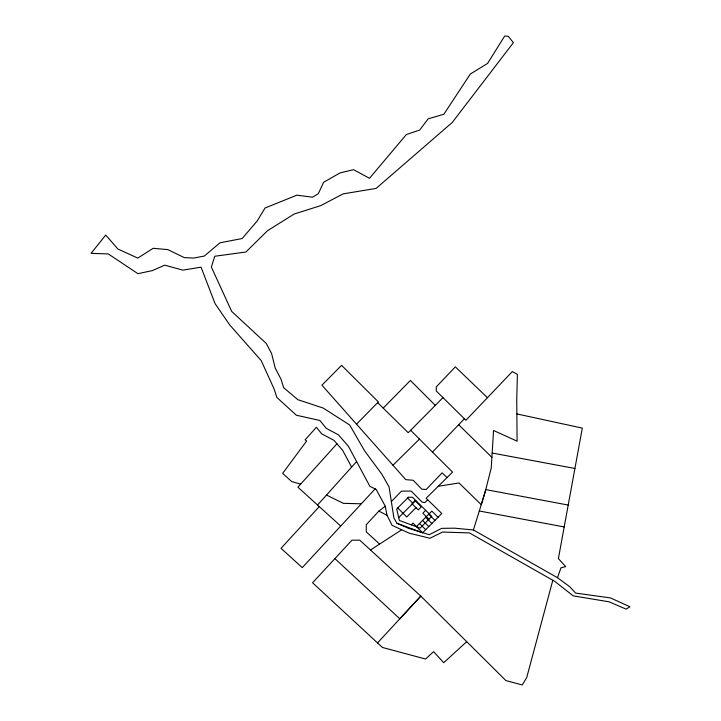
<?xml version="1.0" encoding="UTF-8"?>
<svg xmlns="http://www.w3.org/2000/svg" width="721" height="721" viewBox="0 0 721 721"><rect width="100%" height="100%" fill="white"/><g stroke="black" fill="none" stroke-linecap="round" stroke-linejoin="round"><path stroke-width="1.08" d="M552.818 580.252L526.7 677.65L522.22 684.95L505.899 680.57L420.803 596.114L359.761 540.155L351.965 540.173L312.581 582.766L382.427 647.458L425.561 659.03L433.609 651.658L443.712 662.707L466.703 641.672M473.4 529.971L454.6 528.178L441.667 528.358L429.238 534.703L407.834 528.042L396.974 523.293L393.909 518.048L389.079 486.9L381.806 474.13L364.529 450.733L349.703 425.011L323.287 408.095L297.818 399.668L283.65 387.682L280.983 379.138L275.197 368.034L271.61 353.551L266.283 343.475L231.693 311.418L211.361 267.04L214.75 256.252L245.942 252.008L267.509 230.702L294.105 214.065L320.818 205.593L343.052 193.886L376.119 188.406L452.238 122.48L513.397 42.656L508.188 36.23L504.664 36.05L487.621 63.385L470.317 74.047L443.866 114.242L428.103 118.866L419.721 130.05L406.365 134.539L369.512 178.285L353.524 169.678L340.06 172.905L323.612 182.269L318.349 193.643L312.553 197.194L296.89 195.166L265.004 208.027L257.217 220.977L242.166 238.525L219.968 242.806L204.286 256.063L193.634 258.073L184.188 257.586L167.849 249.601L153.167 248.303L137.783 258.109L117.874 248.997L105.726 235.064L91.062 253.341L108.267 253.918L137.927 273.683L152.374 270.6L164.739 265.184L182.864 270.141L201.033 267.167L215.092 303.676L229.792 325.027L261.191 360.581L274.268 389.358L276.819 397.406L296.34 415.224L319.908 420.478L326.243 428.328L338.383 434.781L348.414 446.272L369.855 486.278L376.101 489.352L385.194 506.043L387.006 515.263L392.134 525.384L409.195 533.179L429.959 538.263L442.55 532.053L469.452 532.909L554.656 581.297L573.249 595.879L608.93 601.783L626.125 609.119L629.938 606.767L610.516 597.934L575.628 593.077L569.716 586.696L557.495 577.71L473.4 529.971L484.954 492.803L491.235 468.028L493.561 430.491L517.101 441.171L516.75 399.668L517.399 374.415L512.316 371.594L465.919 420.28L436.286 390.98L436.268 386.88L455.366 366.881L487.45 397.695M557.495 577.71L560.956 567.842L565.679 566.607L558.396 558.586L582.316 428.112L516.912 413.935M336.941 443.775L297.908 487.198L340.519 525.879M317.528 505.015L356.607 461.557M319.268 506.593L281.028 548.33L302.27 567.616L375.145 488.883M385.23 506.241L378.84 511.108L366.277 524.699L366.295 531.9L379.597 544.094M377.516 642.925L420.803 596.114L399.813 618.816L334.905 558.613M432.483 452.085L464.342 418.793M391.35 501.582L401.426 491.145L411.204 491.082L422.182 502.167L424.894 502.555L427.697 499.788M356.516 424.155L378.381 401.921L341.583 365.349L321.926 385.176L405.761 479.636L413.25 480.285L421.839 489.198L426.201 489.46L442.126 472.859L447.056 477.554M442.982 397.631L408.23 432.717L383.212 408.122L410.393 380.472L435.304 405.382M398.704 517.633L412.268 503.988M415.756 500.482L412.917 503.33L407.59 498.04M415.99 507.683L406.743 516.993L397.731 507.963M411.267 524.852L412.98 523.122L422.632 532.783L441.802 513.496L426.129 498.265L452.554 472.111L410.637 430.284M425.678 510.342L422.848 513.199L428.932 519.246M416.423 526.618L431.843 511.108L438.044 517.272M392.981 465.234L419.46 439.089M370.495 549.988L401.714 529.764M438.26 486.26L459.025 482.962L481.258 504.7L485.765 489.604L568.211 505.06M360.761 503.79L343.385 503.348L326.505 495.03M492.164 453.031L574.916 468.479M479.303 510.991L564.201 526.952M300.639 484.152L291.717 481.574L282.659 473.364L306.65 441L305.082 439.864L316.402 427.274L321.701 433.844L333.958 440.351L342.619 450.274L351.632 467.091M396.974 523.293L422.632 532.783M378.84 511.108L387.006 515.263M458.673 424.714L491.893 457.357M377.66 402.651L383.212 408.122M428.761 514.208L434.961 520.373M425.678 517.308L431.879 523.473M422.596 520.409L428.797 526.573M419.514 523.518L425.714 529.683M408.338 497.283L396.694 508.999L399.362 520.445L420.118 528.114L431.771 516.389L412.511 497.256L408.338 497.283M415.107 500.644L412.024 503.745L418.225 509.909L421.316 506.809L415.107 500.644"/></g></svg>
